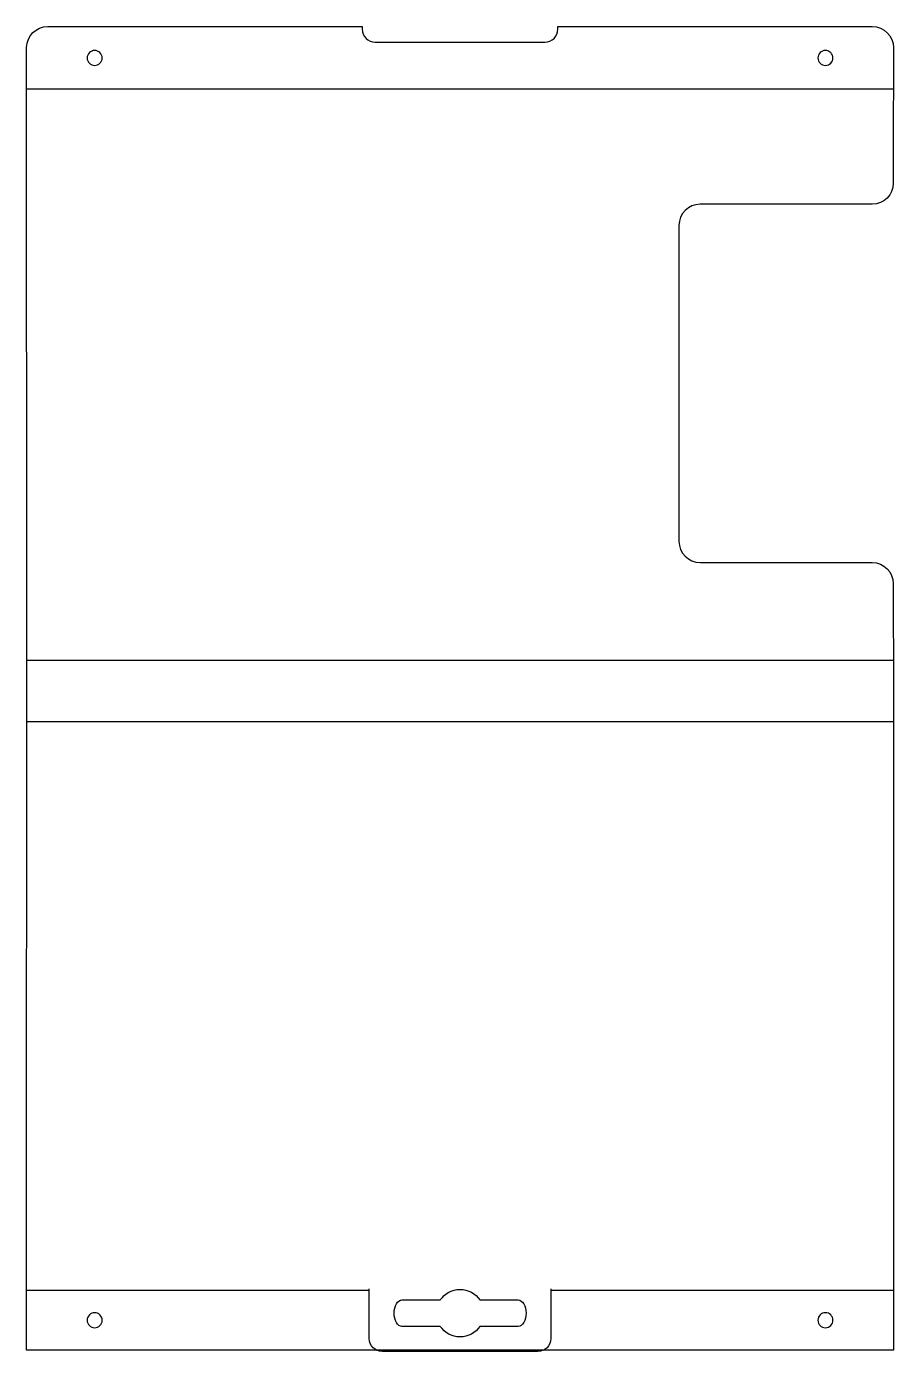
# Model space of a CAD drawing. Extents: x 5 to 265, y -433 to -36.
import ezdxf

# ---------------------------------------------------------------- set-up
doc = ezdxf.new("R2010")
doc.units = 0
doc.header["$MEASUREMENT"] = 0
doc.layers.add('LAYER_1', color=7, linetype='CONTINUOUS')

msp = doc.modelspace()

# ---------------------------------------------------------------- linework, layer by layer
at = {"layer": 'LAYER_1', "color": 1}
for points in [[(4.6, -54.29), (264.6, -54.29)], [(4.6, -225.75), (264.6, -225.75)], [(4.6, -244.08), (264.6, -244.08)], [(4.63, -414.71), (107.42, -414.71)], [(161.85, -414.71), (264.63, -414.71)]]:
    msp.add_lwpolyline(points, dxfattribs=at)
at = {"layer": 'LAYER_1', "color": 250}
for points, knots in [([(264.57, -213.65), (264.57, -213.65), (264.57, -202.78), (264.57, -202.78), (264.57, -199.27), (261.73, -196.43), (258.22, -196.43), (258.22, -196.43), (239.25, -196.43), (239.25, -196.43), (239.25, -196.43), (206.65, -196.43), (206.65, -196.43), (203.15, -196.43), (200.3, -193.58), (200.3, -190.08), (200.3, -190.08), (200.3, -95.32), (200.3, -95.32), (200.3, -91.81), (203.15, -88.97), (206.65, -88.97), (206.65, -88.97), (243.15, -88.97), (243.15, -88.97), (243.15, -88.97), (258.22, -88.97), (258.22, -88.97), (261.73, -88.97), (264.57, -86.12), (264.57, -82.62), (264.57, -82.62), (264.57, -73.7), (264.57, -73.7), (264.57, -73.7), (264.63, -41.98), (264.63, -41.98), (264.63, -38.47), (261.79, -35.63), (258.28, -35.63), (258.28, -35.63), (163.96, -35.63), (163.96, -35.63), (163.96, -35.63), (163.96, -36.46), (163.96, -36.46), (163.96, -38.6), (162.23, -40.34), (160.08, -40.34), (160.08, -40.34), (109.18, -40.34), (109.18, -40.34), (107.04, -40.34), (105.3, -38.6), (105.3, -36.46), (105.3, -36.46), (105.3, -35.63), (105.3, -35.63), (105.3, -35.63), (10.98, -35.63), (10.98, -35.63), (7.52, -35.63), (4.72, -38.4), (4.64, -41.84), (4.64, -41.84), (4.63, -41.84), (4.63, -41.84), (4.63, -41.84), (4.63, -41.98), (4.63, -41.98), (4.63, -41.98), (4.67, -224.67), (4.67, -224.67), (4.67, -224.67), (4.71, -242.2), (4.71, -242.2), (4.71, -242.2), (4.65, -382.21), (4.65, -382.21), (4.65, -382.21), (4.63, -382.21), (4.63, -382.21), (4.63, -382.21), (4.63, -432.7), (4.63, -432.7), (4.63, -432.7), (264.63, -432.7), (264.63, -432.7), (264.63, -432.7), (264.63, -408.71), (264.63, -408.71), (264.63, -408.71), (264.63, -382.21), (264.63, -382.21), (264.63, -382.21), (264.63, -242.2), (264.63, -242.2), (264.63, -242.2), (264.61, -224.67), (264.61, -224.67), (264.61, -224.67), (264.57, -213.65), (264.57, -213.65)], [0, 0, 0, 0, 1, 1, 1, 2, 2, 2, 3, 3, 3, 4, 4, 4, 5, 5, 5, 6, 6, 6, 7, 7, 7, 8, 8, 8, 9, 9, 9, 10, 10, 10, 11, 11, 11, 12, 12, 12, 13, 13, 13, 14, 14, 14, 15, 15, 15, 16, 16, 16, 17, 17, 17, 18, 18, 18, 19, 19, 19, 20, 20, 20, 21, 21, 21, 22, 22, 22, 23, 23, 23, 24, 24, 24, 25, 25, 25, 26, 26, 26, 27, 27, 27, 28, 28, 28, 29, 29, 29, 30, 30, 30, 31, 31, 31, 32, 32, 32, 33, 33, 33, 34, 34, 34, 34]), ([(27.3, -45.06), (27.3, -46.31), (26.29, -47.31), (25.05, -47.31), (23.81, -47.31), (22.8, -46.31), (22.8, -45.06), (22.8, -43.82), (23.81, -42.81), (25.05, -42.81), (26.29, -42.81), (27.3, -43.82), (27.3, -45.06)], [0, 0, 0, 0, 1, 1, 1, 2, 2, 2, 3, 3, 3, 4, 4, 4, 4]), ([(246.47, -45.06), (246.47, -46.31), (245.46, -47.31), (244.22, -47.31), (242.97, -47.31), (241.97, -46.31), (241.97, -45.06), (241.97, -43.82), (242.97, -42.81), (244.22, -42.81), (245.46, -42.81), (246.47, -43.82), (246.47, -45.06)], [0, 0, 0, 0, 1, 1, 1, 2, 2, 2, 3, 3, 3, 4, 4, 4, 4]), ([(161.85, -414.36), (161.85, -414.36), (161.85, -429.24), (161.85, -429.24), (161.85, -431.39), (160.11, -433.13), (157.97, -433.13), (157.97, -433.13), (111.3, -433.13), (111.3, -433.13), (109.16, -433.13), (107.42, -431.39), (107.42, -429.24), (107.42, -429.24), (107.42, -414.36), (107.42, -414.36)], [0, 0, 0, 0, 1, 1, 1, 2, 2, 2, 3, 3, 3, 4, 4, 4, 5, 5, 5, 5]), ([(152.05, -417.67), (152.05, -417.67), (140.56, -417.67), (140.56, -417.67), (139.28, -415.76), (137.1, -414.5), (134.63, -414.5), (132.16, -414.5), (129.99, -415.76), (128.71, -417.67), (128.71, -417.67), (117.21, -417.67), (117.21, -417.67), (115.9, -417.67), (114.84, -419.44), (114.84, -421.63), (114.84, -423.81), (115.9, -425.59), (117.21, -425.59), (117.21, -425.59), (128.71, -425.59), (128.71, -425.59), (129.99, -427.49), (132.16, -428.75), (134.63, -428.75), (137.1, -428.75), (139.28, -427.49), (140.56, -425.59), (140.56, -425.59), (152.05, -425.59), (152.05, -425.59), (153.37, -425.59), (154.43, -423.81), (154.43, -421.63), (154.43, -419.44), (153.37, -417.67), (152.05, -417.67)], [0, 0, 0, 0, 1, 1, 1, 2, 2, 2, 3, 3, 3, 4, 4, 4, 5, 5, 5, 6, 6, 6, 7, 7, 7, 8, 8, 8, 9, 9, 9, 10, 10, 10, 11, 11, 11, 12, 12, 12, 12]), ([(27.3, -423.74), (27.3, -424.99), (26.29, -425.99), (25.05, -425.99), (23.81, -425.99), (22.8, -424.99), (22.8, -423.74), (22.8, -422.5), (23.81, -421.49), (25.05, -421.49), (26.29, -421.49), (27.3, -422.5), (27.3, -423.74)], [0, 0, 0, 0, 1, 1, 1, 2, 2, 2, 3, 3, 3, 4, 4, 4, 4]), ([(246.47, -423.74), (246.47, -424.99), (245.46, -425.99), (244.22, -425.99), (242.97, -425.99), (241.97, -424.99), (241.97, -423.74), (241.97, -422.5), (242.97, -421.49), (244.22, -421.49), (245.46, -421.49), (246.47, -422.5), (246.47, -423.74)], [0, 0, 0, 0, 1, 1, 1, 2, 2, 2, 3, 3, 3, 4, 4, 4, 4])]:
    msp.add_open_spline(points, degree=3, knots=knots, dxfattribs=at)

doc.saveas('drawing.dxf')
